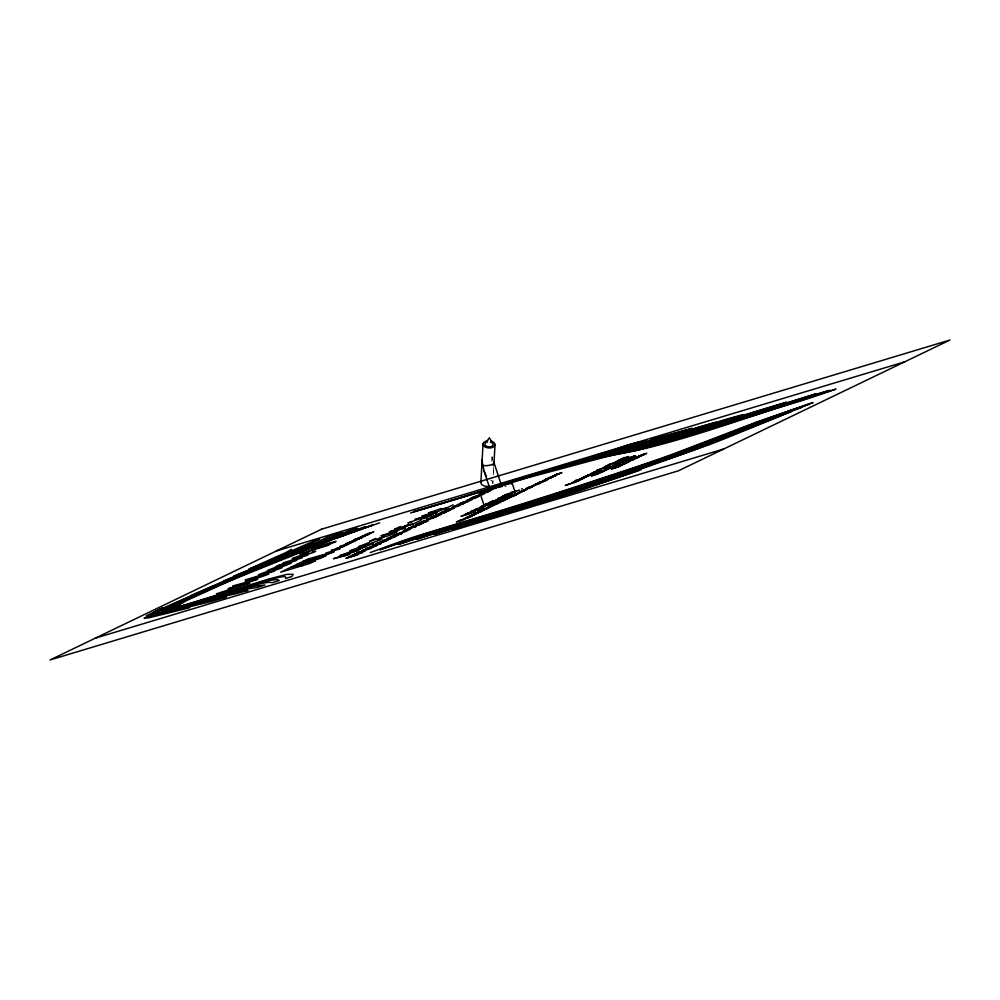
<?xml version="1.0" encoding="UTF-8"?>
<svg xmlns="http://www.w3.org/2000/svg" width="1000" height="1000" viewBox="0 0 1000 1000"><rect width="100%" height="100%" fill="white"/><g stroke="black" fill="none" stroke-linecap="round" stroke-linejoin="round"><path stroke-width="0.75" stroke-dasharray="5 3.75" d="M492.863 483.212L493.025 480.363M493.338 474.663L493.575 470.387M492.25 459.137L492.475 459.85M492.075 457A11.7 8 -42 0 1 491.838 461.4M492.475 458.425A38.925 33.55 -67.4 0 0 492.05 456.838L491.775 461.637A6.975 2.05 -8.7 0 1 492.463 461.763M490.662 480.087A6.012 3.613 3.2 0 1 492.788 483.575M493.562 467.488A25.587 22.05 -67.4 0 1 492.925 475.05M506.35 486.1A16.825 1 -18.3 0 1 505.037 486.587"/><path stroke-width="1.5" d="M480.887 482.287L483.038 443.913M494 462.912L495.012 444.837M350.037 550.837L360.5 546.725M358.975 546.525L369.45 542.425M420.925 518.775L420.938 518.725A21.5 1.275 -18.3 0 0 420.863 518.575A11.425 0.675 -18.3 0 0 420.3 518.6L408.125 522.825M434.775 512.1L434.787 512.062A21.5 1.275 -18.3 0 0 434.712 511.912A11.425 0.675 -18.3 0 0 434.15 511.925L421.95 516.175L425.688 515.375M441.675 508.775L441.7 508.725A21.5 1.275 -18.3 0 0 441.625 508.575A11.425 0.675 -18.3 0 0 441.05 508.6L428.875 512.825M487.3 440.575L489.387 437.812L491.163 440.775M437.225 512.475L415.037 519.55L437.238 512.413M395.475 536.538L386.938 539.663M421.112 524.188L408.375 528.35L427.5 521.125L416.062 524.562M345.513 543.763L359.15 539.025M570.112 483.612L565.35 485.438L575.862 482.062M403.5 530.65L409.212 528.438M441.712 512.25L447.438 510.037M497.688 498.638L503.212 496.512M579.45 479.125L583.488 477.587A12.888 0.762 -18.3 0 1 584.938 477.137L582.212 478.45M593.663 472.275L597.688 470.75A12.888 0.762 -18.3 0 1 599.15 470.3L596.425 471.613M482.65 507.85L477.713 509.775A14.837 0.875 -18.3 0 1 476.6 510.125M596.475 470.525L601.237 468.625M598.425 471.225L590.925 473.713M575.812 482.013L574.025 482.425M329.625 544.55L327.7 545.45M539.562 483.4L535.513 484.9A16.1 0.95 -18.3 0 1 534.425 485.225L532.875 485.6L536.35 484.237A11.2 0.663 -18.3 0 1 537.612 483.837L535.25 484.988M592.275 474.175L587.575 475.925A18.538 1.1 -18.3 0 1 586.325 476.3L584.525 476.675L588.538 475.163A12.888 0.762 -18.3 0 1 590 474.7L587.275 476.012M601.4 469.787L596.725 471.512A18.538 1.1 -18.3 0 1 595.475 471.9L593.775 472.312M617.325 464.688L615.588 465.387M628.062 459.5L630.312 458.375L628.913 458.725M624.125 463.188L630.3 461.15M470.312 511.8L470.988 511.45A14.6 0.862 -18.3 0 1 471.262 511.325L475.825 509.7M621.013 459.1L624.4 457.775M602.638 471.75L599.438 472.825M546.038 480.262L544.587 480.875M543.775 481.362L540.65 482.575M337.425 548.062L338.55 547.587M483.625 509.263L490.312 507.075M512.15 495.525L518.825 493.338M517.638 492.875L524.325 490.688M503.913 499.625L502.175 500.375L508.762 498.2M521.888 490.825L524.825 489.75M471.312 515.325L477.75 513.175M516.275 494.625L516 494.762A16.825 1 -18.3 0 0 492.45 501.562A16.825 1 -18.3 0 0 491.587 503.663A16.825 1 -18.3 0 0 515.962 494.775L509.85 496.763L512.612 495.588M532.163 486.975L525.7 489.113L528.513 487.938M545.363 479.663L551.8 477.512M467.375 517.087L470.3 515.95M604.85 469.75L607.375 468.775M291.575 549.325L287.162 551.875A98.212 5.825 -18.3 0 1 283.788 553.525L248.888 569.113C272.913 560.025 295.912 548.325 319.6 538.837L303.637 546.975L233.5 576.4L315.05 543.1L331.737 534.987L342.337 531.912L326.075 539.438L223.762 580.9M353.825 540.163L357.688 538.7M532.95 485.962L531.788 486.538M478.237 511.438L478.7 511.2A10.95 0.65 -18.3 0 1 478.9 511.1L482.325 509.888M599.938 472.463L603.663 471.287M620.85 465.15L624.862 463.8M633.362 459.087L637.087 457.912M540.462 482.413L543.812 481.3M558.55 473.713L561.9 472.587L558.737 473.862M540.4 482.463L537.038 483.6L539.925 482.425M558.462 473.762L555.175 474.888L558.013 473.713M490.238 507.163L478.275 511.525M518.737 493.438L512.175 495.588M524.175 490.825L517.7 492.938M590.875 473.6L594.188 472.35M611.425 468.938L614.95 467.625M635.85 458L638.713 457.05L636.188 458.075M637.975 456.975L640.85 456.025L638.125 457.113M344.762 544.725L352.762 542.112M618.038 461.05L618.35 460.875A12.188 0.725 -18.3 0 0 618.638 460.7L623.55 459.162M582.375 477.738L583.3 477.3M471.213 515.225L474.075 514.15M545.262 479.562L548.125 478.488M476.312 513.225L476.538 513.1A10.575 0.625 -18.3 0 0 476.75 512.975L481.037 511.625M492.7 505.325L492.837 505.25A10.575 0.625 -18.3 0 0 493.062 505.112M499.363 502.125L499.588 502A10.575 0.625 -18.3 0 0 499.8 501.863L504.087 500.525M575.225 480.637L575.862 480.363M599.6 472.663L598.075 473.062M632.95 459.188L631.562 459.663M635.725 458.075L632.875 459.038L637.888 457.038M624.7 460.175L627.15 459.263M613.212 463.013L620.087 460.775M623.812 464.15L620.688 465.337M356.525 540.325L355.05 540.887M365.275 536.1L354.263 539.55M474.125 513.862L474.7 513.875M631.112 459.85L631.6 459.862M463.638 519.025L469.562 517.112M497.175 502.762L497.75 502.775M539.312 482.425L546.038 480.213M615.3 467.7L619.338 466.337L615.45 467.887M306.988 552.125L310.938 550.225M253.575 579.412L262.038 575.337A40 2.375 -18.3 0 0 257.512 576.75L255.963 577.25A12.2 0.725 -18.3 0 0 253.487 578.062L246.912 580.513A13.475 0.8 -18.3 0 0 245.263 581.312L250.662 580.3A57.538 3.413 -18.3 0 0 254.537 579.125L266.688 574.9A17.1 1.013 -18.3 0 0 268.725 573.938L267.475 573.825A44.65 2.65 -18.3 0 0 265.175 574.412M300.55 556.788L309.012 552.725A40 2.375 -18.3 0 0 304.488 554.125L302.925 554.625A12.2 0.725 -18.3 0 0 300.462 555.438L293.888 557.9A13.475 0.8 -18.3 0 0 292.238 558.688L297.638 557.675A57.538 3.413 -18.3 0 0 301.512 556.5L313.65 552.275A17.1 1.013 -18.3 0 0 315.7 551.312L314.45 551.2A44.65 2.65 -18.3 0 0 312.15 551.788M291.175 567.125L296.675 564.475L321.562 556.763L334.087 551.75L307.975 559.038L302.738 561.562L324.775 554.812L302.275 561.788L297.1 564.275M299.1 564.738L320.438 558.325L325.938 555.675L303.762 562.5L304.6 562.087M348.225 543.062L349.7 542.362M356.975 538.85L358.45 538.138M302.113 565.737L302.987 565.312M336.475 549.175L339.05 547.938M353.35 541.175L356.5 539.663A14.9 0.887 -18.3 0 0 354.812 540.188L350.163 541.95L352.262 541.512A21.438 1.275 -18.3 0 0 353.713 541.075L354.725 540.75M367.938 534.15L371.087 532.638A14.9 0.887 -18.3 0 0 369.4 533.162L364.75 534.925L366.85 534.475A21.438 1.275 -18.3 0 0 368.3 534.05L373.75 532L373.125 532.075A16.637 0.988 -18.3 0 0 372.262 532.288M375.737 538.4L369.65 541.325L389.988 535.212L396.287 532.175M400.513 526.475L394.425 529.4L414.762 523.275L421.05 520.25M379.5 538.362L383.512 536.425M404.275 526.425L408.275 524.5M351.05 552.275L352.938 551.362A21.738 1.288 -18.3 0 0 353.8 550.925L353.975 550.825A31.288 1.85 -18.3 0 0 354.35 550.612A14.675 0.875 -18.3 0 0 354.613 550.388L339.913 555.625L360.462 549.438M343.35 556.2L348.225 553.85M390.788 533.362L395.662 531M399.05 529.375L403.938 527.025M378.075 539.65L381.488 538.013M426.312 517.725L432.262 514.862M446.112 508.2L436.662 511.987A18.05 1.075 -18.3 0 1 435.7 512.175L435.05 512.263M447.062 507.738L453.025 504.862M351.9 555.5L355.688 553.675M359.8 551.7L356.463 553.3L371.087 548.275M374.938 544.4L378.725 542.575M420.7 522.375L417.075 524.113L428.363 520.712M424.85 520.375L421.512 521.975L436.138 516.95M434.263 515.837L430.925 517.438L445.55 512.413M448.625 508.913L445.288 510.525L459.913 505.5M361.875 551.675L364.075 550.612M367.762 548.95L368.8 548.45A12.562 0.75 -18.3 0 0 369.325 548.188L369.363 548.162A17.188 1.025 -18.3 0 0 369.575 548.038L372.875 546.938M422.6 522.45L425.225 521.188M426.912 520.35L429.113 519.288M432.8 517.625L433.85 517.125A12.562 0.75 -18.3 0 0 434.363 516.862L434.412 516.838A17.188 1.025 -18.3 0 0 434.613 516.712L441.238 514.5M436.337 515.812L438.537 514.75M450.7 508.9L452.9 507.837M377.887 544.2L380.562 542.9M398.75 534.15L401.425 532.863M475.45 497.212L478.125 495.925M410.487 529.312L396.1 534.2M468.312 512.788L465.087 514.338L479.2 509.487M484.425 505.025L481.213 506.575L495.325 501.725M489.938 502.362L493.587 500.613M502.587 496.275L506.238 494.513M466.9 514.525L467.9 514.038A12.125 0.712 -18.3 0 0 468.4 513.787L468.45 513.763A16.587 0.988 -18.3 0 0 468.612 513.663L471.737 512.612M470.312 512.762L472.425 511.75M486.425 505L488.55 503.988M489.45 504.575L475.562 509.275M506.037 498.075L503.612 499.237L514.2 495.6M507.537 498.062L509.125 497.287M547.587 478.6L548.688 478.075M544.862 480.35L547.225 479.212A11.2 0.663 -18.3 0 0 545.962 479.6L542.5 480.9L544.05 480.6A16.1 0.95 -18.3 0 0 545.125 480.275L548.75 478.787A12.5 0.737 -18.3 0 0 548.112 478.95M554.975 475.475L557.35 474.338A11.2 0.663 -18.3 0 0 556.075 474.738L552.638 476.1L554.163 475.725A16.1 0.95 -18.3 0 0 555.25 475.4L558.95 473.9A12.5 0.737 -18.3 0 0 558.225 474.075M576.825 480.387L578.312 479.675M608.35 465.825L609.913 465.075M613.663 466.012C619.925 463.387 608.413 467.4 612.95 466.225A13.913 0.825 -18.3 0 0 613.888 465.938L615.462 465.438L608.375 467.688M624.338 460.875L628.05 459.312M632.137 457.113C638.438 454.475 626.875 458.5 631.438 457.325A13.913 0.825 -18.3 0 0 632.375 457.038L635.5 455.763A10.788 0.637 -18.3 0 0 634.95 455.9M161.625 608.325L163.062 607.638L146.7 615.638A62.538 3.713 -18.3 0 0 146.425 616.312L147.05 616.475A47.512 2.812 -18.3 0 0 149.15 616.312L214.375 599.738A152.162 9.025 -18.3 0 1 226.238 597.025L211.375 601.462L144.037 617.938L148.55 617.913L189.638 607.737M613.638 465.5L619.425 463.65L618.175 464.175M627.888 458.775L632.95 457.15M641.775 454.925L646.8 453.2M617.212 466.637L622.263 465.012M621.975 464.45L627.013 462.725M461.325 520.462L462.525 519.775L457.575 521.413A15.862 0.938 -18.3 0 0 457.062 521.65L456.413 521.962L464.613 519.487M190.963 597.362L174.137 605.45L169.35 608.787L182.725 605.875L272.85 578.65A55.575 3.3 -18.3 0 1 278.212 577.438C279.962 577.388 287.05 574.9 285.688 578.462L291.737 576.55L293.25 574.288L286.837 574.375L268.7 579.025L182.9 605.562A20.85 1.238 -18.3 0 1 179.3 606.438L176.188 606.6L187.338 600.138L219.95 585.337A679.675 40.312 -18.3 0 1 239.9 576.763L335.175 538.462L373.625 524.675L322.738 542.812L275.738 561.562M194.35 595.812L175.025 604.312L165.787 609.875L177.3 607.587L257.3 584.4A70.7 4.188 -18.3 0 1 262.387 583.263L268.975 582.238L272.387 582.675L279.25 580.5L277.2 579.425L269.538 580.513A62.6 3.713 -18.3 0 0 264.175 581.75L189.825 603.763M615.612 467.55L614.8 467.938M191.812 596.475L214.363 586.938A728.938 43.225 -18.3 0 1 233.463 578.725L267.812 563.713M190.275 596.237C177.775 602.275 131.012 621.7 180.725 607.075M195.4 594.875L199.175 593.188M191.375 595.3L207.387 588.3A920.812 54.612 -18.3 0 1 229.812 578.737L331.25 538.138A77.525 4.6 -18.3 0 0 338.825 535.087L351.012 529.663L357.287 528.312L278.387 559.062L231.875 578.625A800.462 47.475 -18.3 0 0 208.787 588.525L200.487 592.163M491.5 489.963L490.538 490.513L484.125 471.138M614.663 468L611.475 469.025M553.562 476.662L545.55 479.125M238.175 575.588L228.512 579.663A852.225 50.538 -18.3 0 0 205.987 589.325L164.925 607.35L154.512 613.362L155.725 613.713A36.612 2.175 -18.3 0 0 158.425 613.288L233.713 593.088A106.425 6.312 -18.3 0 1 240.863 591.512M245.487 573.275L230.25 579.7A761.65 45.175 -18.3 0 0 211.575 587.737L171.337 605.487L162.138 610.9L163.875 611.138A29.05 1.725 -18.3 0 0 167.138 610.5L241.275 590.25A92.188 5.463 -18.3 0 1 247.475 588.875L256.938 587.537L264.988 585.013L255.05 586.05A80.412 4.763 -18.3 0 0 250.225 587.1L180.087 606.987M241.838 574.438L257.3 568.013M249.15 572.125L299.363 551.125L365.45 526.788L336.087 537.562M477.438 509.35L482.7 507.725M265.688 565.3L271.337 562.987M643.888 454.475L638.225 456.475L643.775 454.613L642.825 454.8M272.425 562.2L277.925 559.975M619.612 459.775L620.1 459.588M287.587 556.8L329.338 540.625M643.075 454.963L645.925 453.925L644.062 454.425M497.625 502.575L499.888 501.812M490.875 505.825L497.35 503.762M474.575 513.675L476.775 512.925M616.075 461.538L618.625 460.675M619.275 465.575L621.05 464.975M472.325 516.112L464.375 518.525M363.338 535.638L362.962 536M492.625 489.513L493.6 489.15M536.188 483.988L535.887 484.25M335.938 538.45L357.325 530.675M333.888 538.362L283.45 557.762L236.675 577.737A702.038 41.638 -18.3 0 0 217.15 586.138L183.575 601.375L172.787 607.625L175.725 607.537A22.15 1.312 -18.3 0 0 178.375 606.925L188.162 604.163M498.675 502.962L500.525 502.425M482.362 510.825L484.212 510.275M327.287 545.6L299.713 554M679.925 454.963L625.438 473.688A315.725 18.725 -18.3 0 1 608.475 479.35L558.862 495.5A127.35 7.55 -18.3 0 1 534.675 502.975L473.462 521.15A97.55 5.787 -18.3 0 0 460.438 525.25L416.512 539.312L449.65 528.25A88.35 5.238 -18.3 0 1 461.975 524.325L523.075 506.037A148.412 8.8 -18.3 0 0 547.7 498.462L598.075 482.188A329.387 19.538 -18.3 0 0 621.287 474.475L671.562 457.312A115.763 6.863 -18.3 0 0 689.737 450.825A94.262 5.587 -18.3 0 0 698.6 447.537L781.712 414.663A110.962 6.575 -18.3 0 1 798.375 408.65L802.775 406.85L795.987 409.212A108.375 6.425 -18.3 0 0 777.875 415.712L691.538 449.538A98.05 5.812 -18.3 0 1 682.125 452.975A123.1 7.3 -18.3 0 1 663.188 459.663L611.4 477.2A345.688 20.5 -18.3 0 1 593.5 483.113L571.025 490.45A238.2 14.125 -18.3 0 1 549.087 497.475L538.538 500.8A169.613 10.062 -18.3 0 1 514.4 508.212L460.725 524.275A100.75 5.975 -18.3 0 0 458.762 524.888L450.475 527.487A78.85 4.675 -18.3 0 0 441.325 530.438L398.25 544.5L430.363 533.462A69.975 4.15 -18.3 0 1 441.012 530L446.9 528.125A89.95 5.337 -18.3 0 1 452.512 526.375L502.85 511.25M358.95 530.1L379.625 522.837M274.587 567.7L268.85 569.913A15.163 0.9 -18.3 0 0 268.113 570.262L267.638 570.513A10.95 0.65 -18.3 0 0 267.975 570.825L281.425 566.9A10.913 0.65 -18.3 0 0 284.012 566.025L290.413 563.513A12.138 0.725 -18.3 0 0 291.337 562.837L285.087 564.35A23.062 1.363 -18.3 0 0 282.75 565.05L278.225 566.475M615.538 465.538L605.95 468.875L613.038 466.737M506.463 494.412L519.612 490.05M412.638 526.55L421.138 524.113M527.312 489.288L520.725 491.55M601.2 472.325L591.25 475.962L598.3 473.837M489.288 506.825C480.925 509.825 496.875 504.975 491.337 506.2M641.137 469.663L580.388 490.425A80.575 4.775 -18.3 0 1 566.987 494.538L505.163 512.5A124.338 7.375 -18.3 0 0 492.8 516.287L453.075 529.012L503.587 513.288A133.162 7.9 -18.3 0 1 516.538 509.363L565.025 495.45L557.312 497.762M360.375 548.6L366.4 546.587M639.375 470.262L615.425 478.338A245.138 14.538 -18.3 0 1 608.913 480.5L575.825 491.287A94.9 5.625 -18.3 0 1 555.3 497.625L493.787 515.638A115.412 6.85 -18.3 0 0 482.013 519.275L434.65 534.2L471.225 522.263A106.4 6.312 -18.3 0 1 482.413 518.775L543.638 500.7A111.1 6.587 -18.3 0 0 568.15 493.137L616.788 477.212A301.413 17.875 -18.3 0 0 636.025 470.75L708.55 444.963A160.188 9.5 -18.3 0 0 729.463 436.763L792.237 411.15L697.288 448.688A109.138 6.475 -18.3 0 1 679.912 454.963M495.262 488.562L496.413 488.175M471.8 512.587L475.037 511.5M354.425 550.6L360.175 548.663M372.9 546.925L376.188 545.825M625.05 462.4L633.65 459.538L627.863 461.05M483.575 494.113L470.037 498.6L479.05 496.287M549.263 477.663L556.312 475.325L551.613 476.538M344.312 546.188L331.262 550.513L339.95 548.288M413.862 523.725L389.212 531.9L405.613 527.7L380.938 535.875L397.35 531.675M406.875 531.05L393.338 535.538L402.35 533.225M386.012 541.1L372.475 545.588L381.488 543.275M358.15 550.55L333.5 558.725L349.913 554.525M302.025 557.837L278.337 565.35A12.025 0.712 -18.3 0 0 277.587 565.7L277.062 566.112L278.475 565.9M624.688 461.125L616.413 464.263L619.075 463.162M637.5 456.987L635.388 457.925M343.825 545.375C330.163 550.325 356.037 542.188 346.538 544.55M602.263 470.988L608.75 468.9M322.925 544.95L327.45 543.525A23.062 1.363 -18.3 0 1 329.787 542.825L336.025 541.312A12.138 0.725 -18.3 0 1 335.112 541.987L328.7 544.5A10.913 0.65 -18.3 0 1 326.125 545.388L312.675 549.288M216.475 593.775L249.9 582.95L228.062 588.812L257.65 579.225L232.75 585.938M625.15 457.975L628.9 456.525L621.05 459.137M610.388 464.212L605.662 466.125L616.15 462.663L614.3 463.025M608.013 468.9L610.737 467.8L604.888 469.787M471.025 516.1L474.175 514.837L467.413 517.137M483.312 510.087L487.438 508.5L486.075 508.75M410.55 512.925L529.2 477.362L605.65 456.887A162.45 9.637 -18.3 0 1 617.175 454.412C680.425 442.775 740.675 418.638 802.25 400.513A103.45 6.138 -18.3 0 0 813.938 396.65L835.938 389.113L817.062 395.075A120.463 7.15 -18.3 0 1 805.975 398.75C749.75 416.5 693.775 435.363 636.712 450.3C560.763 463.812 487.812 490.613 413.75 511.613C488.25 490.175 561.75 463.088 638.188 449.3C694.5 434.6 749.725 415.925 805.238 398.438A144.238 8.55 -18.3 0 0 815.275 395.138L829.625 390.337L818.15 393.638A180.588 10.713 -18.3 0 1 803.5 398.45L657.288 443.787L641.963 447.812L623.038 450.825L602.038 455.962L495.85 486.3C574.612 458.725 657.2 446.7 735.938 419.338A576.838 34.212 -18.3 0 0 761.963 411.163L797.725 399.75A236.513 14.025 -18.3 0 0 816.338 393.7L659.1 442.125L644.587 445.9L631.6 447.525L617.312 450.838L523.4 477.688L617.612 450.2L634.487 446.138L645.9 444.938L660.013 441.287L786.488 402.25L756.9 411.1A515.8 30.587 -18.3 0 1 733.487 418.45L652.463 442.762A37.3 2.212 -18.3 0 1 645.512 444.288C612.925 447.675 582.087 461.538 550.325 469.225L627.438 446.463L640.263 443.387L648.538 443.025L660.387 440.025L744.112 414.575C710.775 421.912 678.162 438.237 644.45 441.838M550.163 477.863L551.75 477.463M360.4 537.875L362.612 537.375L353.875 540.275M530.55 487.312L532.163 486.9M514.65 494.963L516.275 494.562M276.413 568.663L279.7 567.725A19.225 1.137 -18.3 0 1 281.163 567.375L282.075 567.513A17.325 1.025 -18.3 0 1 281.238 567.95L278.55 569.05A11.963 0.712 -18.3 0 1 274.975 570.35L270.45 571.85A22.037 1.312 -18.3 0 1 265.363 573.425L262.512 574.25A13.838 0.825 -18.3 0 1 261.087 574.637L258.975 575.112M596.538 471.637L598.425 471.163M476.112 513.525L477.1 513.25M276.35 550.975L904.725 361.825M478.85 494.35L490.138 490.95M488.725 491.625L472.775 497.287L484.05 493.888M466.812 500.15L478.113 496.75M476.7 497.425L460.737 503.075L472.025 499.688M457.512 504.6L468.963 501.15L453.625 506.488L464.975 503.075M548.587 477.975L554.513 476.2M452.287 507.137L463.587 503.738M539.113 482.537L547.3 480.062M361.75 536.362L369.637 533.987M360.562 536.938L368.45 534.562M534.987 484.525L540.913 482.75M624.188 457.638L624.888 457.438M439.125 513.462L450.575 510.012L435.238 515.337L446.587 511.925M358.35 538L367.413 534.875M515.15 490.85L515.95 490.6M521.613 488.9L522.263 488.7M618.713 460.213L625.538 458.15M535.075 485.562L526.875 488.025L527.525 487.713A15.862 0.938 -18.3 0 1 527.925 487.525L532.987 485.838M617.638 460.725L624.462 458.675M504.438 495.387L515.3 492.113M616.25 461.763L615.35 462M628.737 458.25L633.85 456.712M307.675 555.125L283.975 562.638A11.513 0.688 -18.3 0 0 283.012 563.088L284.088 563.237M501.475 496.8L512.375 493.525M524.05 489.8L529.975 488.013M608.9 464.462L618.375 461.613M437.975 516.075L426.688 519.475L434.725 516.562M624.55 459.913L631.663 457.775M346.262 543.812L354.162 541.45M638.413 455.962L645.512 453.825M519.875 491.8L525.812 490.012M339.825 546.375L350.775 543.075M636.912 457.038L642.025 455.5M522.038 491.838L515.262 494.175M626.062 460.462L620.35 462.425M514.425 494.438L520.35 492.65M618.263 463.288L623.4 461.75M491.788 501.475L502.65 498.212M275.425 566.812L296.663 560.425M336.95 548.3L344.837 545.925M489.113 502.738L500.163 499.412L485.375 504.55L496.312 501.25M613.45 465.613L620.525 463.475M412.175 526.45L423.512 523.038M325.712 553.138L339.988 548.85M623.713 463.387L628.837 461.85M501.062 500.475L508.688 498.212M622.8 463.837L627.913 462.287M479.712 507.287L490.613 504M506.55 499.288L499.775 501.637M595.887 472.438L588.088 475.138M618.612 465.487L625.725 463.35M498.925 501.887L504.85 500.112M587.112 475.425L593.938 473.375M599.65 471.912L606.675 469.8M474.175 509.95L485.075 506.675M600.65 471.775L605.763 470.238M613.875 467.775L620.975 465.637M599.1 472.525L604.212 470.988M581.912 477.925L588.737 475.875M489.963 505.812L498.113 503.35M245.15 579.963L274.25 571.2M490.938 506.05L490.312 506.213M488.375 506.975L494.3 505.188M584.275 478.025L575.3 480.688M582.925 478.675L575.138 481.375M390.412 536.912L401.863 533.462L386.538 538.8L397.875 535.388M574.163 481.662L580.975 479.613M471.887 513.025L460.988 516.3L468.75 513.488M485.763 508.775L483.65 509.312M473.65 513.663L481.8 511.213M379.875 542.013L391.163 538.612M376.863 543.475L388.113 540.087M469.613 516.013L475.538 514.225M369.55 546.962L381 543.513L365.675 548.85L377.013 545.425M459.837 520.3L468.075 517.825M372.925 547.4L361.637 550.8L369.688 547.888M353.812 554.575L365.062 551.188M351.05 555.875L362.5 552.425L347.163 557.762L358.512 554.338M488.062 514.85L432.488 531.65A68.138 4.037 -18.3 0 0 423.162 534.625L419.613 535.788A52.8 3.137 -18.3 0 0 410.387 538.875L383.088 548.6A126.75 7.512 -18.3 0 1 379.7 549.825L421.5 535.8A60.925 3.613 -18.3 0 1 429.412 533.188L435.025 531.375A79.763 4.725 -18.3 0 1 443.438 528.725L496.112 512.863M345.825 558.413L357.125 555.013M95.275 638.175L723.65 449.025M498.5 487.525L500.65 486.925M386.625 539.75L382.738 540.7L395.5 536.462M614.438 462.788L613.775 462.987M346.262 544.438L344.837 544.812M446.925 507.775L443.562 508.663A18.05 1.075 -18.3 0 1 442.612 508.85L441.9 508.938A12.613 0.75 -18.3 0 1 441.7 508.925M426.163 517.775L422.812 518.663A18.05 1.075 -18.3 0 1 421.85 518.85L421.15 518.938A12.613 0.75 -18.3 0 1 420.95 518.913M432.587 512.05L428.913 512.913M411.838 522.05L408.188 522.925M553.2 498.913L527.913 506.225A141.888 8.413 -18.3 0 0 514.375 510.3L472.863 523.4L525.163 507.312A150.5 8.925 -18.3 0 1 539.288 503.088L558.888 497.425L554.7 498.775A160.2 9.5 -18.3 0 0 532.312 505.425L497.088 516.388L515.763 510.838A191.713 11.375 -18.3 0 1 544.45 502.013M552.6 498.95L555.45 498.15M452.137 508.612L454.35 508.125L441.763 512.325M605.15 467.438L607 467.075L596.575 470.538M507.738 495.138L509.875 494.663L497.738 498.725M413.913 527.013L416.125 526.525L403.5 530.725M377.987 539.825L382.05 538.95L381.35 539.45A15.588 0.925 -18.3 0 1 380.438 539.875L372.2 542.9A16.213 0.963 -18.3 0 1 366.225 544.788L359.125 546.6M369.05 544.125L373.1 543.263L372.4 543.75A15.588 0.925 -18.3 0 1 371.488 544.175L363.263 547.212A16.213 0.963 -18.3 0 1 357.275 549.087L350.062 550.875M604.025 470.163L608.263 469.038M466.413 517.562L471.312 516.263M476.15 513.4L479.825 512.025M476.413 513.35L477.725 513.112M338.162 547.938L337.525 548.075M510.712 492.375L515.45 491.3M624.763 460.275C629.45 458.938 619.55 462 623.625 461.087A13.913 0.825 -18.3 0 0 624.562 460.8L627.7 459.525A10.788 0.637 -18.3 0 0 627.137 459.663M240.863 591.512L248.05 590.312L235.725 593.837A124.513 7.388 -18.3 0 0 225.613 596.038L161.575 613.025L150.562 614.9L154.85 611.725A195.263 11.575 -18.3 0 1 161.663 608.312M499.263 502.287L502.875 500.925M617.388 464.6L617.087 464.65A10.788 0.637 -18.3 0 0 616.462 464.8M539.575 483.338L539.138 483.413A12.5 0.737 -18.3 0 0 538.488 483.575M579.562 479.162L581.275 478.738A18.538 1.1 -18.3 0 0 582.525 478.363L586.7 476.65A14.387 0.85 -18.3 0 0 585.95 476.838M359.062 538.987L358.638 539.075A16.637 0.988 -18.3 0 0 357.675 539.312M622.075 459.625L617.888 461.213M635.988 458.263L632.85 459.45M496.075 504.175L492.45 505.55M470.375 511.875L475.875 510.062A13.088 0.775 -18.3 0 1 477.413 509.363M601.425 469.725L600.988 469.787A14.387 0.85 -18.3 0 0 600.163 470M592.275 474.125L591.75 474.212A14.387 0.85 -18.3 0 0 591.013 474.4M512.2 483.338L515.975 494.725M494 462.738L501.938 486.75M480.262 493.888L484.025 505.275M483.237 467.938L482.713 465.138A38.925 33.55 -67.4 0 1 482.238 459.787M258.988 575.112A16.788 1 -18.3 0 1 258.637 574.9L259.637 574.338A12.15 0.725 -18.3 0 1 261.363 573.6L266.388 571.788A17.887 1.062 -18.3 0 1 269.125 570.887M274.562 567.762A10.95 0.65 -18.3 0 1 278.188 566.538M312.663 549.3A10.95 0.65 -18.3 0 1 312.337 549L312.8 548.737A15.163 0.9 -18.3 0 1 313.55 548.387L319.288 546.175A10.95 0.65 -18.3 0 1 322.875 545.013M435 512.263A12.613 0.75 -18.3 0 1 434.8 512.25M654.388 438.288A22.012 1.3 -18.3 0 0 656.7 437.962L692.312 428.35L655.238 438.938A23.837 1.412 -18.3 0 1 653.413 439.25L652.425 438.825L650.512 440.025L660.125 438.338L715.812 422.275L654.15 440.475A28.812 1.713 -18.3 0 1 650.088 441.262C632.775 440.438 614.65 451.388 597.35 454.725L638.663 442.95A36.837 2.188 -18.3 0 1 644.45 441.838M502.725 511.312A215.05 12.75 -18.3 0 0 560.337 493.338L583.212 485.925A361.962 21.463 -18.3 0 0 601.525 479.925L654.825 462.013A131.137 7.775 -18.3 0 0 674.575 455.112L677.938 453.913A101.425 6.012 -18.3 0 0 687.625 450.387L761.587 421.4L808.925 404.3L792.763 409.812A104 6.162 -18.3 0 0 772 417.163L684.038 451.125A105.062 6.225 -18.3 0 1 670.525 456.012L666.975 457.262A139.8 8.287 -18.3 0 1 646.45 464.363L591.638 482.638A378.475 22.45 -18.3 0 1 572.938 488.738L549.637 496.225A233.938 13.875 -18.3 0 1 496.037 512.888M488.038 514.875A254.625 15.1 -18.3 0 0 538.938 499.125L562.65 491.538A394.938 23.425 -18.3 0 0 588.237 483.25L638.1 466.712A149.062 8.838 -18.3 0 0 659.412 459.4L666.75 456.825A107.762 6.388 -18.3 0 0 677.325 453.025L758.587 421.712L813.05 402.575L756.875 421.975L674.25 453.612A111.013 6.587 -18.3 0 1 659.5 458.875L651.825 461.55A158.863 9.425 -18.3 0 1 629.725 469.062L578.5 485.938A414.387 24.575 -18.3 0 1 558.787 492.3L528.25 502.013A273.025 16.188 -18.3 0 1 482.113 516.225L420.337 534.95A56.562 3.35 -18.3 0 0 411.3 537.875L409.613 538.438A45.25 2.688 -18.3 0 0 401.037 541.337L376.225 550.363A87.062 5.162 -18.3 0 1 370.312 552.55M489.325 486.138A6.012 3.613 3.2 0 1 482.5 485.062A6.012 3.613 3.2 0 1 481.55 480.887M490.65 440.962A6.012 3.613 3.2 0 1 493.875 446.675A6.012 3.613 3.2 0 1 484.025 446.188A6.012 3.613 3.2 0 1 487.65 440.812M482.713 465.138A6.975 2.05 -8.8 0 1 481.975 464.588M493.725 462.038A6.288 1.837 -8.7 0 1 490.8 464.95A6.288 1.837 -8.7 0 1 482.463 465.2M486.413 476.275A25.587 22.05 -67.4 0 1 483.475 467.863M493.3 464.913A25.587 22.05 -67.4 0 1 493.4 465.675M481.938 464.425A11.712 8.012 -42 0 1 482.188 459.975M483.875 493.35A16.825 1 -18.3 0 1 493.312 488.537A16.825 1 -18.3 0 1 511.413 483.938M490.425 442.1A4.112 2.462 3.2 0 1 492.337 445.95A4.112 2.462 3.2 0 1 485.763 445.763A4.112 2.462 3.2 0 1 487.55 442.013M571.538 482.925L579.237 480.4L571.562 482.9M602.675 467.925L610.375 465.412L602.7 467.912M321.613 529.175L50 659.975L678.388 470.825L950 340.025L321.613 529.175M290.738 567.337L280.675 572.188L309.938 563.375L315.438 560.725L293.288 567.537L300.5 564.4L290.738 567.337"/></g></svg>
